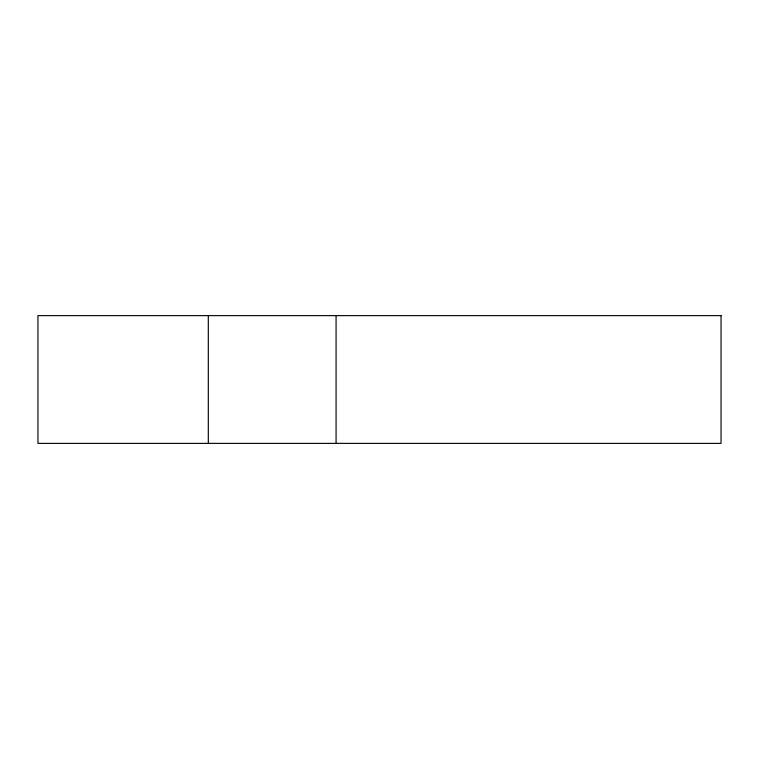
<?xml version="1.0" encoding="UTF-8"?>
<svg xmlns="http://www.w3.org/2000/svg" width="759" height="759" viewBox="0 0 759 759"><rect width="100%" height="100%" fill="white"/><g stroke="black" fill="none" stroke-linecap="round" stroke-linejoin="round"><path stroke-width="1.14" d="M336.076 315.621L336.076 443.379M208.308 315.621L208.308 443.379M721.05 315.621L37.95 315.621L37.95 443.379L721.05 443.379L721.05 315.621"/></g></svg>
